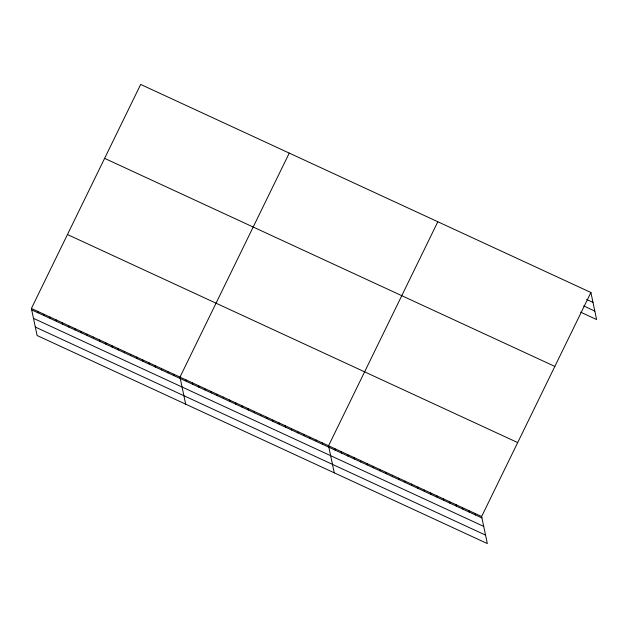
<?xml version="1.0" encoding="UTF-8"?>
<svg xmlns="http://www.w3.org/2000/svg" width="628" height="628" viewBox="0 0 628 628"><rect width="100%" height="100%" fill="white"/><g stroke="black" fill="none" stroke-linecap="round" stroke-linejoin="round"><path stroke-width="0.94" d="M590.901 292.491L481.629 516.514L487.328 543.565L37.099 335.509L31.4 308.458L140.672 84.435L590.901 292.491L596.6 319.542L580.657 312.171M289.249 153.099L179.977 377.122L185.676 404.165M437.826 221.755L328.554 445.778L334.253 472.821M586.607 299.43L592.981 302.374M583.655 305.93L594.818 311.088M104.609 158.366L554.838 366.414M67.463 234.534L517.684 442.583M31.4 308.458L481.629 516.514M31.698 309.894L481.927 517.943M33.48 318.349L483.709 526.397M35.317 327.055L485.546 535.111M475.247 513.563L475.553 514.999M468.873 510.619L469.171 512.048M462.491 507.667L462.797 509.104M456.116 504.724L456.415 506.152M449.734 501.772L450.041 503.209M443.36 498.828L443.658 500.257M436.978 495.877L437.284 497.313M430.604 492.933L430.902 494.362M424.222 489.989L424.528 491.418M417.848 487.038L418.146 488.466M411.466 484.094L411.772 485.523M405.091 481.142L405.39 482.571M398.709 478.198L399.016 479.627M392.335 475.247L392.633 476.683M385.953 472.303L386.259 473.732M379.579 469.351L379.877 470.788M373.197 466.408L373.503 467.836M366.823 463.456L367.121 464.893M360.441 460.512L360.747 461.941M354.066 457.561L354.365 458.997M347.684 454.617L347.99 456.046M341.31 451.673L341.608 453.102M334.928 448.722L335.226 450.15M322.36 442.913L322.659 444.349M316.167 440.055L316.473 441.484M309.981 437.19L310.279 438.627M303.787 434.333L304.093 435.761M297.594 431.467L297.9 432.904M291.408 428.61L291.706 430.039M285.214 425.753L285.52 427.181M279.028 422.887L279.327 424.324M272.835 420.03L273.133 421.459M266.641 417.165L266.947 418.601M260.455 414.307L260.753 415.736M254.261 411.45L254.568 412.879M248.076 408.585L248.374 410.013M241.882 405.727L242.18 407.156M235.688 402.862L235.995 404.299M229.503 400.005L229.801 401.433M223.309 397.139L223.615 398.576M217.115 394.282L217.421 395.711M210.929 391.425L211.228 392.853M204.736 388.559L205.042 389.996M198.55 385.702L198.848 387.131M192.356 382.837L192.655 384.273M186.163 379.979L186.469 381.408M173.783 374.257L174.089 375.685M167.597 371.399L167.896 372.828M161.404 368.534L161.702 369.971M155.21 365.677L155.516 367.105M149.024 362.811L149.323 364.248M142.831 359.954L143.137 361.383M136.637 357.096L136.943 358.525M130.451 354.231L130.75 355.66M124.258 351.374L124.564 352.803M118.072 348.509L118.37 349.945M111.878 345.651L112.177 347.08M105.685 342.786L105.991 344.223M99.499 339.929L99.797 341.357M93.305 337.071L93.611 338.5M87.119 334.206L87.418 335.642M80.926 331.349L81.224 332.777M74.732 328.483L75.038 329.92M68.546 325.626L68.845 327.055M62.353 322.768L62.651 324.197M56.159 319.903L56.465 321.332M49.973 317.046L50.271 318.474M43.779 314.181L44.086 315.617M37.594 311.323L37.892 312.752"/></g></svg>
